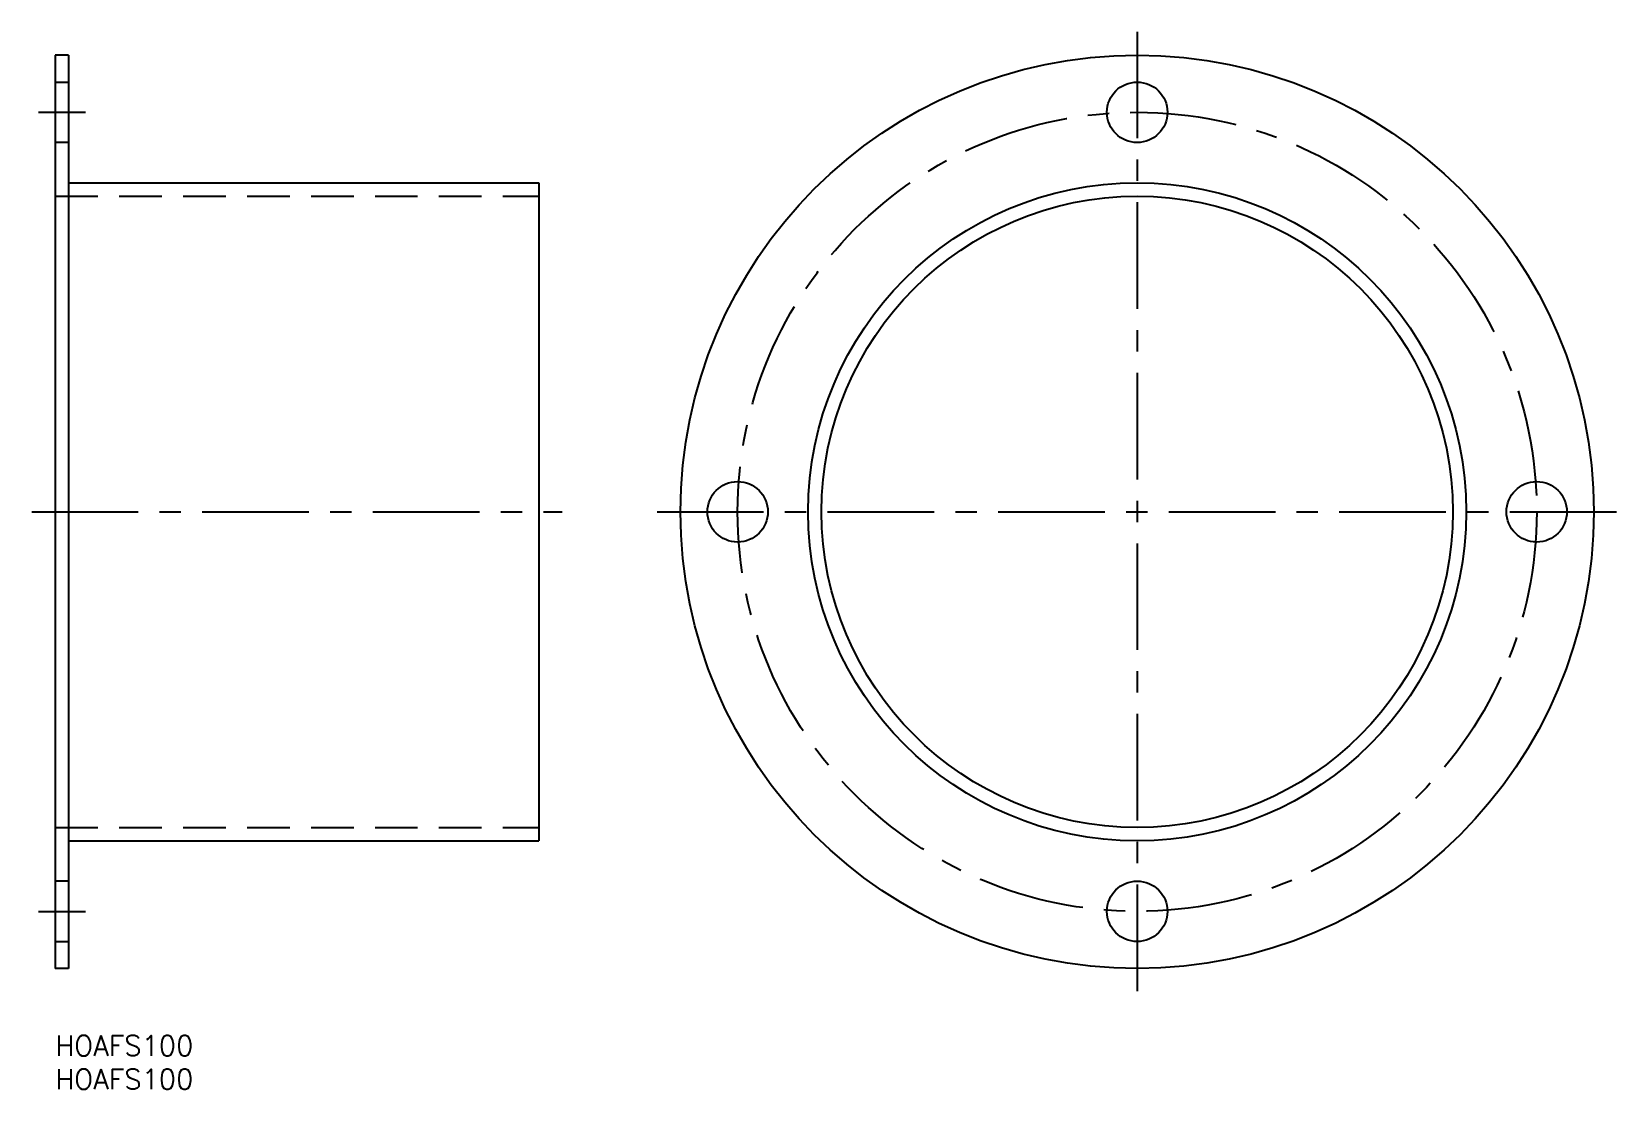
# Model space of a CAD drawing. Extents: x -4 to 233, y -8 to 150.
import ezdxf

# ---------------------------------------------------------------- set-up
doc = ezdxf.new("R2010")
doc.units = 0
doc.header["$LTSCALE"] = 0.5
doc.linetypes.add('CENTER', pattern=[50.8, 31.75, -6.35, 6.35, -6.35])
doc.linetypes.add('DASHED', pattern=[19.05, 12.7, -6.35])
for name, color, linetype in [('MSM_CENTER', 1, 'CENTER'), ('MSM_CONTINUOUS', 7, 'CONTINUOUS'), ('MSM_DASHED', 4, 'DASHED'), ('MSM_PART_NUMBER', 7, 'CONTINUOUS')]:
    doc.layers.add(name, color=color, linetype=linetype)
doc.styles.get("Standard").update_dxf_attribs({"font": 'txt.shx', "height": 3, "bigfont": 'bigfont.shx'})

# ---------------------------------------------------------------- blocks, each defined once
blk = doc.blocks.new('*U2')
at = {"layer": 'MSM_PART_NUMBER'}
blk.add_text('HOAFS100', height=3, dxfattribs=at).set_placement((0, -3))
blk = doc.blocks.new('*U3')
at = {"layer": 'MSM_PART_NUMBER'}
blk.add_text('HOAFS100', height=3, dxfattribs=at).set_placement((0, -8))

msp = doc.modelspace()

# ---------------------------------------------------------------- linework, layer by layer
at = {"layer": 'MSM_CENTER'}
for p, q in [((161.13, 149.5), (161.13, 6.5)), ((-2.5, 137.5), (4.5, 137.5)), ((-3.5, 78), (75.5, 78)), ((89.63, 78), (232.63, 78)), ((-2.5, 18.5), (4.5, 18.5))]:
    msp.add_line(p, q, dxfattribs=at)
msp.add_circle((161.13, 78), 59.5, dxfattribs=at)
at = {"layer": 'MSM_CONTINUOUS'}
for p, q in [((0, 146), (0, 10)), ((2, 146), (0, 146)), ((2, 146), (2, 10)), ((2, 127), (72, 127)), ((72, 127), (72, 29)), ((2, 29), (72, 29)), ((2, 10), (0, 10))]:
    msp.add_line(p, q, dxfattribs=at)
for centre, radius in [((161.13, 78), 68), ((161.13, 137.5), 4.5), ((161.13, 78), 49), ((161.13, 78), 47), ((101.63, 78), 4.5), ((220.63, 78), 4.5), ((161.13, 18.5), 4.5)]:
    msp.add_circle(centre, radius, dxfattribs=at)
at = {"layer": 'MSM_DASHED'}
for p, q in [((0, 142), (2, 142)), ((2, 133), (0, 133)), ((0, 125), (72, 125)), ((0, 31), (72, 31)), ((2, 23), (0, 23)), ((0, 14), (2, 14))]:
    msp.add_line(p, q, dxfattribs=at)

# ---------------------------------------------------------------- block references
at = {"layer": 'MSM_CONTINUOUS'}
for name in ['*U2', '*U3']:
    msp.add_blockref(name, (0, 0), dxfattribs=at)

doc.saveas('drawing.dxf')
